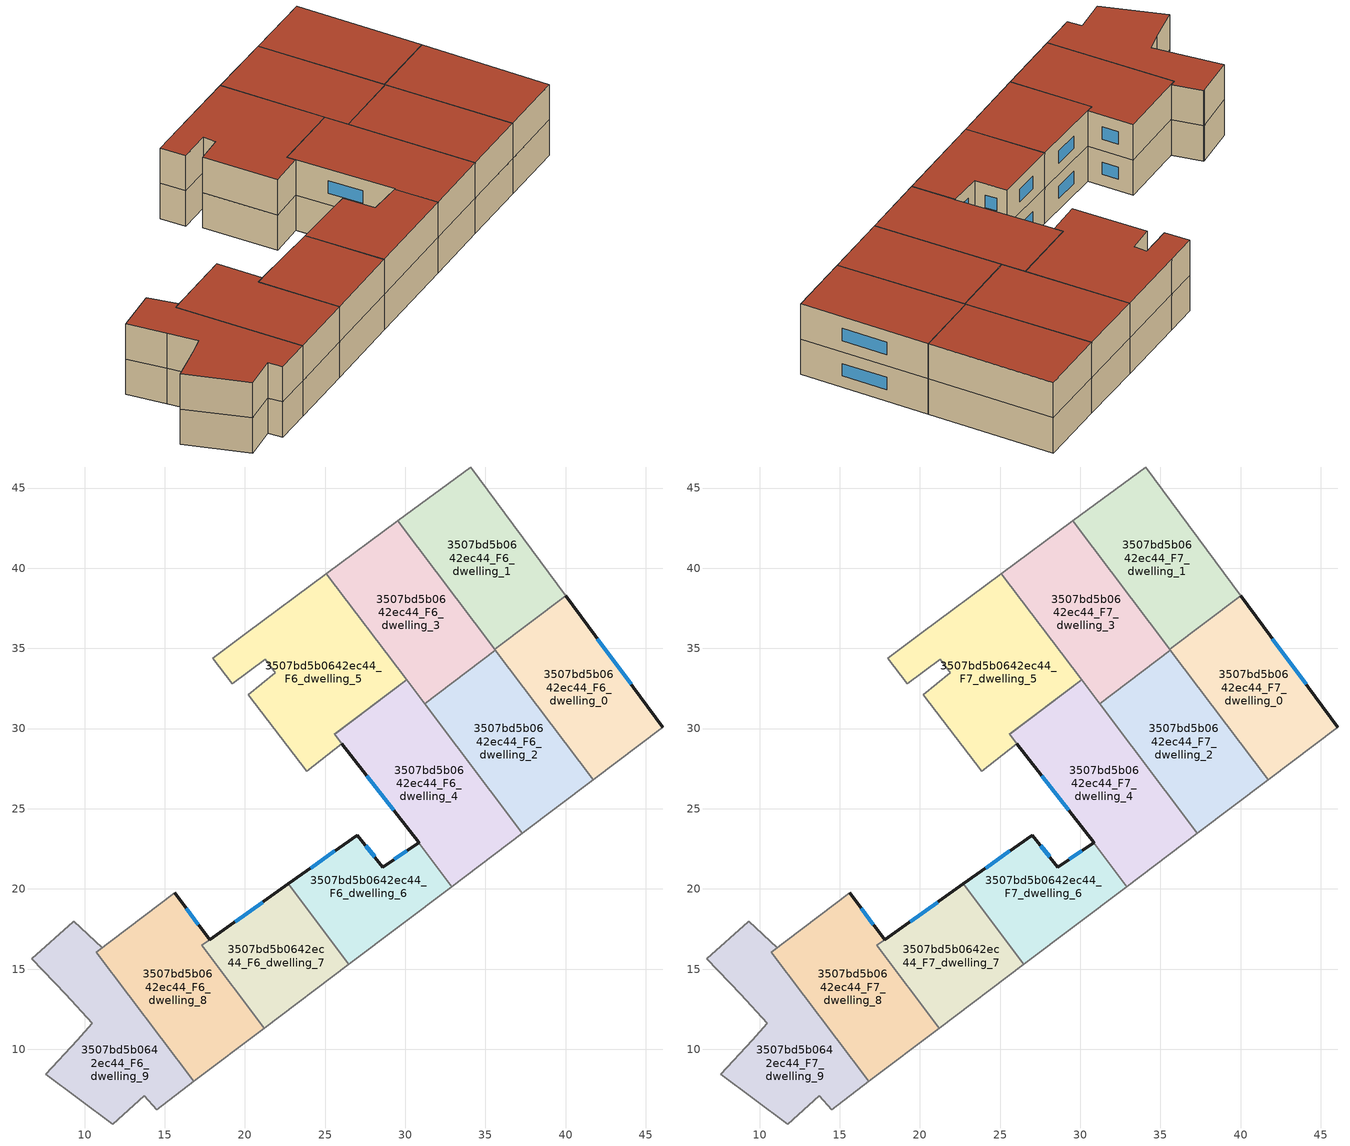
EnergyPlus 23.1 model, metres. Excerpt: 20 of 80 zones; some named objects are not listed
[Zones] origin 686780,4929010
3507bd5b0642ec44_F6_dwelling_0
 floor to 3507bd5b0642ec44_F5_dwelling_0 (EU_floor_Construction): 40,38.29 46.06,30.08 41.72,26.8 35.57,34.94 z18
 wall outside (EU_wall_Construction): 46.06,30.08 40,38.29 z18:21
 wall adiabatic (EU_wall_Construction): 41.72,26.8 46.06,30.08 z18:21
 wall to 3507bd5b0642ec44_F6_dwelling_1 (EU_wall_Construction): 40,38.29 35.57,34.94 z18:21
 wall to 3507bd5b0642ec44_F6_dwelling_2 (EU_wall_Construction): 35.62,34.88 41.72,26.8 z18:21
 wall to 3507bd5b0642ec44_F6_dwelling_3 (EU_wall_Construction): 35.57,34.94 35.62,34.88 z18:21
 window (EU_Window_Construction): 44.09,32.75 41.97,35.62 z18.98:20.02
3507bd5b0642ec44_F6_dwelling_1
 floor to 3507bd5b0642ec44_F5_dwelling_1 (EU_floor_Construction): 34.07,46.31 40,38.29 35.57,34.94 29.53,42.95 z18
 wall adiabatic (EU_wall_Construction): 40,38.29 34.07,46.31 29.53,42.95 35.57,34.94 z18:21
3507bd5b0642ec44_F6_dwelling_2
 floor to 3507bd5b0642ec44_F5_dwelling_2 (EU_floor_Construction): 35.62,34.88 41.72,26.8 37.3,23.47 31.2,31.55 z18
 wall adiabatic (EU_wall_Construction): 37.3,23.47 41.72,26.8 z18:21
 wall to 3507bd5b0642ec44_F6_dwelling_3 (EU_wall_Construction): 35.62,34.88 31.2,31.55 z18:21
 wall to 3507bd5b0642ec44_F6_dwelling_4 (EU_wall_Construction): 31.2,31.55 37.3,23.47 z18:21
3507bd5b0642ec44_F6_dwelling_3
 floor to 3507bd5b0642ec44_F5_dwelling_3 (EU_floor_Construction): 29.53,42.95 35.62,34.88 31.2,31.55 25.09,39.65 z18
 wall adiabatic (EU_wall_Construction): 35.57,34.94 29.53,42.95 25.09,39.65 30.08,33.03 z18:21
 wall to 3507bd5b0642ec44_F6_dwelling_4 (EU_wall_Construction): 30.08,33.03 31.2,31.55 z18:21
3507bd5b0642ec44_F6_dwelling_4
 floor to 3507bd5b0642ec44_F5_dwelling_4 (EU_floor_Construction): 30.08,33.03 37.3,23.47 32.9,20.14 30.83,22.88 30.85,22.9 25.59,29.64 z18
 wall outside (EU_wall_Construction): 26.04,29.06 30.85,22.9 30.83,22.88 z18:21
 wall adiabatic (EU_wall_Construction): 30.08,33.03 25.59,29.64 / 32.9,20.14 37.3,23.47 z18:21
 wall to 3507bd5b0642ec44_F6_dwelling_6 (EU_wall_Construction): 30.83,22.88 32.9,20.14 z18:21
 wall to 3507bd5b0642ec44_F6_dwelling_5 (EU_wall_Construction): 25.59,29.64 26.04,29.06 z18:21
 window (EU_Window_Construction): 27.6,27.06 29.29,24.91 z18.98:20.02
3507bd5b0642ec44_F6_dwelling_5
 floor to 3507bd5b0642ec44_F5_dwelling_5 (EU_floor_Construction): 25.09,39.65 30.08,33.03 25.58,29.63 26.03,29.06 23.84,27.35 20.22,32.1 21.89,33.47 21.28,34.32 19.22,32.79 17.99,34.38 20.11,35.96 z18
 wall adiabatic (EU_wall_Construction): 25.58,29.63 30.08,33.03 25.09,39.65 20.11,35.96 17.99,34.38 19.22,32.79 21.28,34.32 21.89,33.47 20.22,32.1 23.84,27.35 26.03,29.06 z18:21
3507bd5b0642ec44_F6_dwelling_6
 floor to 3507bd5b0642ec44_F5_dwelling_6 (EU_floor_Construction): 30.83,22.88 32.9,20.14 26.48,15.29 22.69,20.31 27,23.36 28.6,21.35 z18
 wall outside (EU_wall_Construction): 30.83,22.88 28.6,21.35 27,23.36 22.69,20.31 z18:21
 wall adiabatic (EU_wall_Construction): 26.48,15.29 32.9,20.14 z18:21
 wall to 3507bd5b0642ec44_F6_dwelling_7 (EU_wall_Construction): 22.69,20.31 26.48,15.29 z18:21
 window (EU_Window_Construction): 28.08,22.01 27.52,22.71 / 30.1,22.39 29.33,21.85 / 25.6,22.37 24.1,21.3 z18.98:20.02
3507bd5b0642ec44_F6_dwelling_7
 floor to 3507bd5b0642ec44_F5_dwelling_7 (EU_floor_Construction): 22.69,20.31 26.48,15.29 21.2,11.31 17.3,16.48 z18
 wall outside (EU_wall_Construction): 22.69,20.31 17.8,16.84 z18:21
 wall to 3507bd5b0642ec44_F6_dwelling_8 (EU_wall_Construction): 17.79,16.83 17.3,16.48 21.2,11.31 z18:21
 wall adiabatic (EU_wall_Construction): 21.2,11.31 26.48,15.29 z18:21
 window (EU_Window_Construction): 21.1,19.18 19.39,17.97 z18.98:20.02
3507bd5b0642ec44_F6_dwelling_8
 floor to 3507bd5b0642ec44_F5_dwelling_8 (EU_floor_Construction): 17.79,16.83 17.3,16.48 21.2,11.31 16.82,8 10.74,16.06 15.62,19.75 z18
 wall outside (EU_wall_Construction): 17.79,16.83 15.62,19.75 z18:21
 wall adiabatic (EU_wall_Construction): 16.82,8 21.2,11.31 / 15.62,19.75 10.74,16.06 z18:21
 wall to 3507bd5b0642ec44_F6_dwelling_9 (EU_wall_Construction): 10.74,16.06 16.82,8 z18:21
 window (EU_Window_Construction): 17.09,17.78 16.33,18.8 z18.98:20.02
3507bd5b0642ec44_F6_dwelling_9
 floor to 3507bd5b0642ec44_F5_dwelling_9 (EU_floor_Construction): 11.11,16.34 10.74,16.06 16.82,8 14.49,6.24 13.72,7.11 11.75,5.34 7.57,8.44 9.54,10.56 10.48,11.63 8.82,13.42 6.7,15.66 9.31,17.95 9.34,17.98 z18
 wall adiabatic (EU_wall_Construction): 10.74,16.06 11.11,16.34 9.34,17.98 9.31,17.95 6.7,15.66 8.82,13.42 10.48,11.63 9.54,10.56 7.57,8.44 11.75,5.34 13.72,7.11 14.49,6.24 16.82,8 z18:21
3507bd5b0642ec44_F7_dwelling_0
 floor to 3507bd5b0642ec44_F6_dwelling_0 (EU_floor_Construction): 40,38.29 46.06,30.08 41.72,26.8 35.57,34.94 z21
 wall outside (EU_wall_Construction): 46.06,30.08 40,38.29 z21:24
 wall adiabatic (EU_wall_Construction): 41.72,26.8 46.06,30.08 z21:24
 wall to 3507bd5b0642ec44_F7_dwelling_1 (EU_wall_Construction): 40,38.29 35.57,34.94 z21:24
 wall to 3507bd5b0642ec44_F7_dwelling_2 (EU_wall_Construction): 35.62,34.88 41.72,26.8 z21:24
 wall to 3507bd5b0642ec44_F7_dwelling_3 (EU_wall_Construction): 35.57,34.94 35.62,34.88 z21:24
 window (EU_Window_Construction): 44.09,32.75 41.97,35.62 z21.98:23.02
 roof outside (EU_roof_Construction): 46.06,30.08 40,38.29 35.57,34.94 41.72,26.8 z24
3507bd5b0642ec44_F7_dwelling_1
 floor to 3507bd5b0642ec44_F6_dwelling_1 (EU_floor_Construction): 34.07,46.31 40,38.29 35.57,34.94 29.53,42.95 z21
 wall adiabatic (EU_wall_Construction): 40,38.29 34.07,46.31 29.53,42.95 35.57,34.94 z21:24
 roof outside (EU_roof_Construction): 40,38.29 34.07,46.31 29.53,42.95 35.57,34.94 z24
3507bd5b0642ec44_F7_dwelling_2
 floor to 3507bd5b0642ec44_F6_dwelling_2 (EU_floor_Construction): 35.62,34.88 41.72,26.8 37.3,23.47 31.2,31.55 z21
 wall adiabatic (EU_wall_Construction): 37.3,23.47 41.72,26.8 z21:24
 wall to 3507bd5b0642ec44_F7_dwelling_3 (EU_wall_Construction): 35.62,34.88 31.2,31.55 z21:24
 wall to 3507bd5b0642ec44_F7_dwelling_4 (EU_wall_Construction): 31.2,31.55 37.3,23.47 z21:24
 roof outside (EU_roof_Construction): 41.72,26.8 35.62,34.88 31.2,31.55 37.3,23.47 z24
3507bd5b0642ec44_F7_dwelling_3
 floor to 3507bd5b0642ec44_F6_dwelling_3 (EU_floor_Construction): 29.53,42.95 35.62,34.88 31.2,31.55 25.09,39.65 z21
 wall adiabatic (EU_wall_Construction): 35.57,34.94 29.53,42.95 25.09,39.65 30.08,33.03 z21:24
 wall to 3507bd5b0642ec44_F7_dwelling_4 (EU_wall_Construction): 30.08,33.03 31.2,31.55 z21:24
 roof outside (EU_roof_Construction): 35.62,34.88 29.53,42.95 25.09,39.65 31.2,31.55 z24
3507bd5b0642ec44_F7_dwelling_4
 floor to 3507bd5b0642ec44_F6_dwelling_4 (EU_floor_Construction): 30.08,33.03 37.3,23.47 32.9,20.14 30.83,22.88 30.85,22.9 25.59,29.64 z21
 wall outside (EU_wall_Construction): 26.04,29.06 30.85,22.9 30.83,22.88 z21:24
 wall adiabatic (EU_wall_Construction): 30.08,33.03 25.59,29.64 / 32.9,20.14 37.3,23.47 z21:24
 wall to 3507bd5b0642ec44_F7_dwelling_6 (EU_wall_Construction): 30.83,22.88 32.9,20.14 z21:24
 wall to 3507bd5b0642ec44_F7_dwelling_5 (EU_wall_Construction): 25.59,29.64 26.04,29.06 z21:24
 window (EU_Window_Construction): 27.6,27.06 29.29,24.91 z21.98:23.02
 roof outside (EU_roof_Construction): 37.3,23.47 30.08,33.03 25.59,29.64 30.85,22.9 30.83,22.88 32.9,20.14 z24
3507bd5b0642ec44_F7_dwelling_5
 floor to 3507bd5b0642ec44_F6_dwelling_5 (EU_floor_Construction): 25.09,39.65 30.08,33.03 25.58,29.63 26.03,29.06 23.84,27.35 20.22,32.1 21.89,33.47 21.28,34.32 19.22,32.79 17.99,34.38 20.11,35.96 z21
 wall adiabatic (EU_wall_Construction): 25.58,29.63 30.08,33.03 25.09,39.65 20.11,35.96 17.99,34.38 19.22,32.79 21.28,34.32 21.89,33.47 20.22,32.1 23.84,27.35 26.03,29.06 z21:24
 roof outside (EU_roof_Construction): 26.03,29.06 25.58,29.63 30.08,33.03 25.09,39.65 20.11,35.96 17.99,34.38 19.22,32.79 21.28,34.32 21.89,33.47 20.22,32.1 23.84,27.35 z24
3507bd5b0642ec44_F7_dwelling_6
 floor to 3507bd5b0642ec44_F6_dwelling_6 (EU_floor_Construction): 30.83,22.88 32.9,20.14 26.48,15.29 22.69,20.31 27,23.36 28.6,21.35 z21
 wall outside (EU_wall_Construction): 30.83,22.88 28.6,21.35 27,23.36 22.69,20.31 z21:24
 wall adiabatic (EU_wall_Construction): 26.48,15.29 32.9,20.14 z21:24
 wall to 3507bd5b0642ec44_F7_dwelling_7 (EU_wall_Construction): 22.69,20.31 26.48,15.29 z21:24
 window (EU_Window_Construction): 28.08,22.01 27.52,22.71 / 30.1,22.39 29.33,21.85 / 25.6,22.37 24.1,21.3 z21.98:23.02
 roof outside (EU_roof_Construction): 32.9,20.14 30.83,22.88 28.6,21.35 27,23.36 22.69,20.31 26.48,15.29 z24
3507bd5b0642ec44_F7_dwelling_7
 floor to 3507bd5b0642ec44_F6_dwelling_7 (EU_floor_Construction): 22.69,20.31 26.48,15.29 21.2,11.31 17.3,16.48 z21
 wall outside (EU_wall_Construction): 22.69,20.31 17.8,16.84 z21:24
 wall to 3507bd5b0642ec44_F7_dwelling_8 (EU_wall_Construction): 17.79,16.83 17.3,16.48 21.2,11.31 z21:24
 wall adiabatic (EU_wall_Construction): 21.2,11.31 26.48,15.29 z21:24
 window (EU_Window_Construction): 21.1,19.18 19.39,17.97 z21.98:23.02
 roof outside (EU_roof_Construction): 26.48,15.29 22.69,20.31 17.3,16.48 21.2,11.31 z24
3507bd5b0642ec44_F7_dwelling_8
 floor to 3507bd5b0642ec44_F6_dwelling_8 (EU_floor_Construction): 17.79,16.83 17.3,16.48 21.2,11.31 16.82,8 10.74,16.06 15.62,19.75 z21
 wall outside (EU_wall_Construction): 17.79,16.83 15.62,19.75 z21:24
 wall adiabatic (EU_wall_Construction): 16.82,8 21.2,11.31 / 15.62,19.75 10.74,16.06 z21:24
 wall to 3507bd5b0642ec44_F7_dwelling_9 (EU_wall_Construction): 10.74,16.06 16.82,8 z21:24
 window (EU_Window_Construction): 17.09,17.78 16.33,18.8 z21.98:23.02
 roof outside (EU_roof_Construction): 21.2,11.31 17.3,16.48 17.79,16.83 15.62,19.75 10.74,16.06 16.82,8 z24
3507bd5b0642ec44_F7_dwelling_9
 floor to 3507bd5b0642ec44_F6_dwelling_9 (EU_floor_Construction): 11.11,16.34 10.74,16.06 16.82,8 14.49,6.24 13.72,7.11 11.75,5.34 7.57,8.44 9.54,10.56 10.48,11.63 8.82,13.42 6.7,15.66 9.31,17.95 9.34,17.98 z21
 wall adiabatic (EU_wall_Construction): 10.74,16.06 11.11,16.34 9.34,17.98 9.31,17.95 6.7,15.66 8.82,13.42 10.48,11.63 9.54,10.56 7.57,8.44 11.75,5.34 13.72,7.11 14.49,6.24 16.82,8 z21:24
 roof outside (EU_roof_Construction): 14.49,6.24 16.82,8 10.74,16.06 11.11,16.34 9.34,17.98 9.31,17.95 6.7,15.66 8.82,13.42 10.48,11.63 9.54,10.56 7.57,8.44 11.75,5.34 13.72,7.11 z24
[Building]
EU S2 Campaign: North Axis=0; Terrain=City; Solar Distribution=FullExterior
[Site:Location]
Bologna: Latitude=44.5; Longitude=11.25; Time Zone=1; Elevation=37
[SizingPeriod:WeatherFileDays]
AnnualSizingPeriod: Begin Month=1; Begin Day of Month=1; End Month=12; End Day of Month=31; Day of Week for Start Day=Monday; Use Weather File Daylight Saving Period=No; Use Weather File Rain and Snow Indicators=No
[MATERIAL]
EU_InternalMass_Material: Roughness=MediumRough; Thickness=0.1; Conductivity=1; Density=1800; Specific Heat=900; Thermal Absorptance=0.9; Solar Absorptance=0.7; Visible Absorptance=0.7
[MATERIAL:NOMASS] Roughness=MediumRough; Thermal Absorptance=0.9; Solar Absorptance=0.7; Visible Absorptance=0.7
Name | Thermal Resistance
EU_wall_NoMass | 0.905828
EU_roof_NoMass | 0.37593
EU_floor_NoMass | 0.67114
[WINDOWMATERIAL:SIMPLEGLAZINGSYSTEM]
EU_Window_SimpleGlazing: UFactor=4.52486; Solar Heat Gain Coefficient=0.85; Visible Transmittance=0.85
[CONSTRUCTION]
EU_wall_Construction: EU_wall_NoMass
EU_roof_Construction: EU_roof_NoMass
EU_floor_Construction: EU_floor_NoMass
EU_Window_Construction: EU_Window_SimpleGlazing
EU_InternalMass_Construction: EU_InternalMass_Material
[ZONE] Type=1; Multiplier=1; Ceiling Height=autocalculate; Floor Area=autocalculate; Part of Total Floor Area=Yes
Name | Volume
3507bd5b0642ec44_F6_dwelling_0; 3507bd5b0642ec44_F7_dwelling_0 | 168.078
3507bd5b0642ec44_F6_dwelling_1; 3507bd5b0642ec44_F7_dwelling_1 | 168.084
3507bd5b0642ec44_F6_dwelling_2; 3507bd5b0642ec44_F7_dwelling_2 | 168.075
3507bd5b0642ec44_F6_dwelling_3; 3507bd5b0642ec44_F7_dwelling_3 | 168.069
3507bd5b0642ec44_F6_dwelling_4; 3507bd5b0642ec44_F7_dwelling_4 | 199.48
3507bd5b0642ec44_F6_dwelling_5; 3507bd5b0642ec44_F7_dwelling_5 | 211.947
3507bd5b0642ec44_F6_dwelling_6; 3507bd5b0642ec44_F7_dwelling_6 | 127.467
3507bd5b0642ec44_F6_dwelling_7; 3507bd5b0642ec44_F7_dwelling_7 | 126.613
3507bd5b0642ec44_F6_dwelling_8; 3507bd5b0642ec44_F7_dwelling_8 | 173.014
3507bd5b0642ec44_F6_dwelling_9; 3507bd5b0642ec44_F7_dwelling_9 | 169.909
[INTERNALMASS] Construction=EU_InternalMass_Construction
Name | Zone or ZoneList | Surface Area
3507bd5b0642ec44_F6_dwelling_0_EU_InternalMass | 3507bd5b0642ec44_F6_dwelling_0 | 56.0274
3507bd5b0642ec44_F6_dwelling_1_EU_InternalMass | 3507bd5b0642ec44_F6_dwelling_1 | 56.0282
3507bd5b0642ec44_F6_dwelling_2_EU_InternalMass | 3507bd5b0642ec44_F6_dwelling_2 | 56.0257
3507bd5b0642ec44_F6_dwelling_3_EU_InternalMass | 3507bd5b0642ec44_F6_dwelling_3 | 56.022
3507bd5b0642ec44_F6_dwelling_4_EU_InternalMass | 3507bd5b0642ec44_F6_dwelling_4 | 66.5132
3507bd5b0642ec44_F6_dwelling_5_EU_InternalMass | 3507bd5b0642ec44_F6_dwelling_5 | 70.6484
3507bd5b0642ec44_F6_dwelling_6_EU_InternalMass | 3507bd5b0642ec44_F6_dwelling_6 | 42.488
3507bd5b0642ec44_F6_dwelling_7_EU_InternalMass | 3507bd5b0642ec44_F6_dwelling_7 | 42.204
3507bd5b0642ec44_F6_dwelling_8_EU_InternalMass | 3507bd5b0642ec44_F6_dwelling_8 | 57.673
3507bd5b0642ec44_F6_dwelling_9_EU_InternalMass | 3507bd5b0642ec44_F6_dwelling_9 | 56.6362
3507bd5b0642ec44_F7_dwelling_0_EU_InternalMass | 3507bd5b0642ec44_F7_dwelling_0 | 56.0274
3507bd5b0642ec44_F7_dwelling_1_EU_InternalMass | 3507bd5b0642ec44_F7_dwelling_1 | 56.0282
3507bd5b0642ec44_F7_dwelling_2_EU_InternalMass | 3507bd5b0642ec44_F7_dwelling_2 | 56.0257
3507bd5b0642ec44_F7_dwelling_3_EU_InternalMass | 3507bd5b0642ec44_F7_dwelling_3 | 56.022
3507bd5b0642ec44_F7_dwelling_4_EU_InternalMass | 3507bd5b0642ec44_F7_dwelling_4 | 66.5132
3507bd5b0642ec44_F7_dwelling_5_EU_InternalMass | 3507bd5b0642ec44_F7_dwelling_5 | 70.6484
3507bd5b0642ec44_F7_dwelling_6_EU_InternalMass | 3507bd5b0642ec44_F7_dwelling_6 | 42.488
3507bd5b0642ec44_F7_dwelling_7_EU_InternalMass | 3507bd5b0642ec44_F7_dwelling_7 | 42.204
3507bd5b0642ec44_F7_dwelling_8_EU_InternalMass | 3507bd5b0642ec44_F7_dwelling_8 | 57.673
3507bd5b0642ec44_F7_dwelling_9_EU_InternalMass | 3507bd5b0642ec44_F7_dwelling_9 | 56.6362
[OTHEREQUIPMENT] Fuel Type=Electricity; Design Level Calculation Method=Watts/Area; Power per Zone Floor Area=1; Fraction Latent=0; Fraction Radiant=0; Fraction Lost=0; Carbon Dioxide Generation Rate=0; EndUse Subcategory=EU_Step8_InternalGains
Name | Zone or ZoneList or Space or SpaceList | Schedule
EU_Step8_InternalGain_3507bd5b0642ec44_F6_dwelling_0_f000 | 3507bd5b0642ec44_F6_dwelling_0 | EU_Step8_GainSchedule_3507bd5b0642ec44_F6_dwelling_0_f000
EU_Step8_InternalGain_3507bd5b0642ec44_F6_dwelling_1_f000 | 3507bd5b0642ec44_F6_dwelling_1 | EU_Step8_GainSchedule_3507bd5b0642ec44_F6_dwelling_1_f000
EU_Step8_InternalGain_3507bd5b0642ec44_F6_dwelling_2_f000 | 3507bd5b0642ec44_F6_dwelling_2 | EU_Step8_GainSchedule_3507bd5b0642ec44_F6_dwelling_2_f000
EU_Step8_InternalGain_3507bd5b0642ec44_F6_dwelling_3_f000 | 3507bd5b0642ec44_F6_dwelling_3 | EU_Step8_GainSchedule_3507bd5b0642ec44_F6_dwelling_3_f000
EU_Step8_InternalGain_3507bd5b0642ec44_F6_dwelling_4_f000 | 3507bd5b0642ec44_F6_dwelling_4 | EU_Step8_GainSchedule_3507bd5b0642ec44_F6_dwelling_4_f000
EU_Step8_InternalGain_3507bd5b0642ec44_F6_dwelling_5_f000 | 3507bd5b0642ec44_F6_dwelling_5 | EU_Step8_GainSchedule_3507bd5b0642ec44_F6_dwelling_5_f000
EU_Step8_InternalGain_3507bd5b0642ec44_F6_dwelling_6_f000 | 3507bd5b0642ec44_F6_dwelling_6 | EU_Step8_GainSchedule_3507bd5b0642ec44_F6_dwelling_6_f000
EU_Step8_InternalGain_3507bd5b0642ec44_F6_dwelling_7_f000 | 3507bd5b0642ec44_F6_dwelling_7 | EU_Step8_GainSchedule_3507bd5b0642ec44_F6_dwelling_7_f000
EU_Step8_InternalGain_3507bd5b0642ec44_F6_dwelling_8_f000 | 3507bd5b0642ec44_F6_dwelling_8 | EU_Step8_GainSchedule_3507bd5b0642ec44_F6_dwelling_8_f000
EU_Step8_InternalGain_3507bd5b0642ec44_F6_dwelling_9_f000 | 3507bd5b0642ec44_F6_dwelling_9 | EU_Step8_GainSchedule_3507bd5b0642ec44_F6_dwelling_9_f000
EU_Step8_InternalGain_3507bd5b0642ec44_F7_dwelling_0_f000 | 3507bd5b0642ec44_F7_dwelling_0 | EU_Step8_GainSchedule_3507bd5b0642ec44_F7_dwelling_0_f000
EU_Step8_InternalGain_3507bd5b0642ec44_F7_dwelling_1_f000 | 3507bd5b0642ec44_F7_dwelling_1 | EU_Step8_GainSchedule_3507bd5b0642ec44_F7_dwelling_1_f000
EU_Step8_InternalGain_3507bd5b0642ec44_F7_dwelling_2_f000 | 3507bd5b0642ec44_F7_dwelling_2 | EU_Step8_GainSchedule_3507bd5b0642ec44_F7_dwelling_2_f000
EU_Step8_InternalGain_3507bd5b0642ec44_F7_dwelling_3_f000 | 3507bd5b0642ec44_F7_dwelling_3 | EU_Step8_GainSchedule_3507bd5b0642ec44_F7_dwelling_3_f000
EU_Step8_InternalGain_3507bd5b0642ec44_F7_dwelling_4_f000 | 3507bd5b0642ec44_F7_dwelling_4 | EU_Step8_GainSchedule_3507bd5b0642ec44_F7_dwelling_4_f000
EU_Step8_InternalGain_3507bd5b0642ec44_F7_dwelling_5_f000 | 3507bd5b0642ec44_F7_dwelling_5 | EU_Step8_GainSchedule_3507bd5b0642ec44_F7_dwelling_5_f000
EU_Step8_InternalGain_3507bd5b0642ec44_F7_dwelling_6_f000 | 3507bd5b0642ec44_F7_dwelling_6 | EU_Step8_GainSchedule_3507bd5b0642ec44_F7_dwelling_6_f000
EU_Step8_InternalGain_3507bd5b0642ec44_F7_dwelling_7_f000 | 3507bd5b0642ec44_F7_dwelling_7 | EU_Step8_GainSchedule_3507bd5b0642ec44_F7_dwelling_7_f000
EU_Step8_InternalGain_3507bd5b0642ec44_F7_dwelling_8_f000 | 3507bd5b0642ec44_F7_dwelling_8 | EU_Step8_GainSchedule_3507bd5b0642ec44_F7_dwelling_8_f000
EU_Step8_InternalGain_3507bd5b0642ec44_F7_dwelling_9_f000 | 3507bd5b0642ec44_F7_dwelling_9 | EU_Step8_GainSchedule_3507bd5b0642ec44_F7_dwelling_9_f000
[ZONEVENTILATION:DESIGNFLOWRATE] Schedule=EU_AlwaysOn; Design Flow Rate Calculation Method=AirChanges/Hour; Air Changes per Hour=0.73129; Ventilation Type=Natural; Fan Pressure Rise=0; Fan Total Efficiency=1; Constant Term Coefficient=1; Temperature Term Coefficient=0; Velocity Term Coefficient=0; Velocity Squared Term Coefficient=0; Minimum Indoor Temperature=-100; Maximum Indoor Temperature=100; Delta Temperature=-100; Minimum Outdoor Temperature=-100; Maximum Outdoor Temperature=100; Maximum Wind Speed=40
Name | Zone or ZoneList or Space or SpaceList
EU_ConstantAir_3507bd5b0642ec44_F6_dwelling_0 | 3507bd5b0642ec44_F6_dwelling_0
EU_ConstantAir_3507bd5b0642ec44_F6_dwelling_1 | 3507bd5b0642ec44_F6_dwelling_1
EU_ConstantAir_3507bd5b0642ec44_F6_dwelling_2 | 3507bd5b0642ec44_F6_dwelling_2
EU_ConstantAir_3507bd5b0642ec44_F6_dwelling_3 | 3507bd5b0642ec44_F6_dwelling_3
EU_ConstantAir_3507bd5b0642ec44_F6_dwelling_4 | 3507bd5b0642ec44_F6_dwelling_4
EU_ConstantAir_3507bd5b0642ec44_F6_dwelling_5 | 3507bd5b0642ec44_F6_dwelling_5
EU_ConstantAir_3507bd5b0642ec44_F6_dwelling_6 | 3507bd5b0642ec44_F6_dwelling_6
EU_ConstantAir_3507bd5b0642ec44_F6_dwelling_7 | 3507bd5b0642ec44_F6_dwelling_7
EU_ConstantAir_3507bd5b0642ec44_F6_dwelling_8 | 3507bd5b0642ec44_F6_dwelling_8
EU_ConstantAir_3507bd5b0642ec44_F6_dwelling_9 | 3507bd5b0642ec44_F6_dwelling_9
EU_ConstantAir_3507bd5b0642ec44_F7_dwelling_0 | 3507bd5b0642ec44_F7_dwelling_0
EU_ConstantAir_3507bd5b0642ec44_F7_dwelling_1 | 3507bd5b0642ec44_F7_dwelling_1
EU_ConstantAir_3507bd5b0642ec44_F7_dwelling_2 | 3507bd5b0642ec44_F7_dwelling_2
EU_ConstantAir_3507bd5b0642ec44_F7_dwelling_3 | 3507bd5b0642ec44_F7_dwelling_3
EU_ConstantAir_3507bd5b0642ec44_F7_dwelling_4 | 3507bd5b0642ec44_F7_dwelling_4
EU_ConstantAir_3507bd5b0642ec44_F7_dwelling_5 | 3507bd5b0642ec44_F7_dwelling_5
EU_ConstantAir_3507bd5b0642ec44_F7_dwelling_6 | 3507bd5b0642ec44_F7_dwelling_6
EU_ConstantAir_3507bd5b0642ec44_F7_dwelling_7 | 3507bd5b0642ec44_F7_dwelling_7
EU_ConstantAir_3507bd5b0642ec44_F7_dwelling_8 | 3507bd5b0642ec44_F7_dwelling_8
EU_ConstantAir_3507bd5b0642ec44_F7_dwelling_9 | 3507bd5b0642ec44_F7_dwelling_9
[HVACTEMPLATE:ZONE:IDEALLOADSAIRSYSTEM] System Availability Schedule=EU_AlwaysOn; Maximum Heating Supply Air Temperature=50; Minimum Cooling Supply Air Temperature=13; Maximum Heating Supply Air Humidity Ratio=0.0156; Minimum Cooling Supply Air Humidity Ratio=0.0077; Heating Limit=NoLimit; Cooling Limit=NoLimit; Heating Availability Schedule=EU_AlwaysOn; Cooling Availability Schedule=EU_CoolingOff; Dehumidification Control Type=ConstantSensibleHeatRatio; Cooling Sensible Heat Ratio=0.7; Dehumidification Setpoint=60; Humidification Control Type=None; Humidification Setpoint=30; Outdoor Air Method=None; Outdoor Air Flow Rate per Person=0.00944; Outdoor Air Flow Rate per Zone Floor Area=0; Outdoor Air Flow Rate per Zone=0; Demand Controlled Ventilation Type=None; Outdoor Air Economizer Type=NoEconomizer; Heat Recovery Type=None; Sensible Heat Recovery Effectiveness=0.7; Latent Heat Recovery Effectiveness=0.65
Name | Template Thermostat
3507bd5b0642ec44_F6_dwelling_0 | EU_HeatOnly_3507bd5b0642ec44_F6_dwelling_0
3507bd5b0642ec44_F6_dwelling_1 | EU_HeatOnly_3507bd5b0642ec44_F6_dwelling_1
3507bd5b0642ec44_F6_dwelling_2 | EU_HeatOnly_3507bd5b0642ec44_F6_dwelling_2
3507bd5b0642ec44_F6_dwelling_3 | EU_HeatOnly_3507bd5b0642ec44_F6_dwelling_3
3507bd5b0642ec44_F6_dwelling_4 | EU_HeatOnly_3507bd5b0642ec44_F6_dwelling_4
3507bd5b0642ec44_F6_dwelling_5 | EU_HeatOnly_3507bd5b0642ec44_F6_dwelling_5
3507bd5b0642ec44_F6_dwelling_6 | EU_HeatOnly_3507bd5b0642ec44_F6_dwelling_6
3507bd5b0642ec44_F6_dwelling_7 | EU_HeatOnly_3507bd5b0642ec44_F6_dwelling_7
3507bd5b0642ec44_F6_dwelling_8 | EU_HeatOnly_3507bd5b0642ec44_F6_dwelling_8
3507bd5b0642ec44_F6_dwelling_9 | EU_HeatOnly_3507bd5b0642ec44_F6_dwelling_9
3507bd5b0642ec44_F7_dwelling_0 | EU_HeatOnly_3507bd5b0642ec44_F7_dwelling_0
3507bd5b0642ec44_F7_dwelling_1 | EU_HeatOnly_3507bd5b0642ec44_F7_dwelling_1
3507bd5b0642ec44_F7_dwelling_2 | EU_HeatOnly_3507bd5b0642ec44_F7_dwelling_2
3507bd5b0642ec44_F7_dwelling_3 | EU_HeatOnly_3507bd5b0642ec44_F7_dwelling_3
3507bd5b0642ec44_F7_dwelling_4 | EU_HeatOnly_3507bd5b0642ec44_F7_dwelling_4
3507bd5b0642ec44_F7_dwelling_5 | EU_HeatOnly_3507bd5b0642ec44_F7_dwelling_5
3507bd5b0642ec44_F7_dwelling_6 | EU_HeatOnly_3507bd5b0642ec44_F7_dwelling_6
3507bd5b0642ec44_F7_dwelling_7 | EU_HeatOnly_3507bd5b0642ec44_F7_dwelling_7
3507bd5b0642ec44_F7_dwelling_8 | EU_HeatOnly_3507bd5b0642ec44_F7_dwelling_8
3507bd5b0642ec44_F7_dwelling_9 | EU_HeatOnly_3507bd5b0642ec44_F7_dwelling_9
[SIZING:ZONE] Zone Cooling Design Supply Air Temperature Input Method=SupplyAirTemperature; Zone Cooling Design Supply Air Temperature=13; Zone Heating Design Supply Air Temperature Input Method=SupplyAirTemperature; Zone Heating Design Supply Air Temperature=50; Zone Cooling Design Supply Air Humidity Ratio=0.008; Zone Heating Design Supply Air Humidity Ratio=0.008; Cooling Design Air Flow Method=DesignDay; Cooling Design Air Flow Rate=0; Cooling Minimum Air Flow per Zone Floor Area=0.000762; Cooling Minimum Air Flow=0; Cooling Minimum Air Flow Fraction=0.2; Heating Design Air Flow Method=DesignDay; Heating Design Air Flow Rate=0; Heating Maximum Air Flow per Zone Floor Area=0.002032; Heating Maximum Air Flow=0.141576; Heating Maximum Air Flow Fraction=0.3; Account for Dedicated Outdoor Air System=No; Dedicated Outdoor Air System Control Strategy=NeutralSupplyAir; Dedicated Outdoor Air Low Setpoint Temperature for Design=autosize; Dedicated Outdoor Air High Setpoint Temperature for Design=autosize; Zone Load Sizing Method=Sensible Load Only No Latent Load; Zone Latent Cooling Design Supply Air Humidity Ratio Input Method=HumidityRatioDifference; Zone Cooling Design Supply Air Humidity Ratio Difference=0.005; Zone Latent Heating Design Supply Air Humidity Ratio Input Method=HumidityRatioDifference; Zone Humidification Design Supply Air Humidity Ratio Difference=0.005
3507bd5b0642ec44_F6_dwelling_0; 3507bd5b0642ec44_F6_dwelling_1; 3507bd5b0642ec44_F6_dwelling_2; 3507bd5b0642ec44_F6_dwelling_3; 3507bd5b0642ec44_F6_dwelling_4; 3507bd5b0642ec44_F6_dwelling_5; 3507bd5b0642ec44_F6_dwelling_6; 3507bd5b0642ec44_F6_dwelling_7; 3507bd5b0642ec44_F6_dwelling_8; 3507bd5b0642ec44_F6_dwelling_9; 3507bd5b0642ec44_F7_dwelling_0; 3507bd5b0642ec44_F7_dwelling_1; 3507bd5b0642ec44_F7_dwelling_2; 3507bd5b0642ec44_F7_dwelling_3; 3507bd5b0642ec44_F7_dwelling_4; 3507bd5b0642ec44_F7_dwelling_5; 3507bd5b0642ec44_F7_dwelling_6; 3507bd5b0642ec44_F7_dwelling_7; 3507bd5b0642ec44_F7_dwelling_8; 3507bd5b0642ec44_F7_dwelling_9
[SCHEDULE:CONSTANT]
Name | Hourly Value
EU_AlwaysOn | 1
EU_CoolingOff | 0
[SCHEDULE:FILE] Column Number=1; Rows to Skip at Top=0; Number of Hours of Data=8760; Column Separator=Comma; Interpolate to Timestep=No; Minutes per Item=60; Adjust Schedule for Daylight Savings=Yes
Name | File
EU_Step8_GainSchedule_3507bd5b0642ec44_F6_dwelling_0_f000 | ../../schedules/3507bd5b0642ec44/3507bd5b0642ec44_F6_dwelling_0_f000_gain.csv
EU_Step8_GainSchedule_3507bd5b0642ec44_F6_dwelling_1_f000 | ../../schedules/3507bd5b0642ec44/3507bd5b0642ec44_F6_dwelling_1_f000_gain.csv
EU_Step8_GainSchedule_3507bd5b0642ec44_F6_dwelling_2_f000 | ../../schedules/3507bd5b0642ec44/3507bd5b0642ec44_F6_dwelling_2_f000_gain.csv
EU_Step8_GainSchedule_3507bd5b0642ec44_F6_dwelling_3_f000 | ../../schedules/3507bd5b0642ec44/3507bd5b0642ec44_F6_dwelling_3_f000_gain.csv
EU_Step8_GainSchedule_3507bd5b0642ec44_F6_dwelling_4_f000 | ../../schedules/3507bd5b0642ec44/3507bd5b0642ec44_F6_dwelling_4_f000_gain.csv
EU_Step8_GainSchedule_3507bd5b0642ec44_F6_dwelling_5_f000 | ../../schedules/3507bd5b0642ec44/3507bd5b0642ec44_F6_dwelling_5_f000_gain.csv
EU_Step8_GainSchedule_3507bd5b0642ec44_F6_dwelling_6_f000 | ../../schedules/3507bd5b0642ec44/3507bd5b0642ec44_F6_dwelling_6_f000_gain.csv
EU_Step8_GainSchedule_3507bd5b0642ec44_F6_dwelling_7_f000 | ../../schedules/3507bd5b0642ec44/3507bd5b0642ec44_F6_dwelling_7_f000_gain.csv
EU_Step8_GainSchedule_3507bd5b0642ec44_F6_dwelling_8_f000 | ../../schedules/3507bd5b0642ec44/3507bd5b0642ec44_F6_dwelling_8_f000_gain.csv
EU_Step8_GainSchedule_3507bd5b0642ec44_F6_dwelling_9_f000 | ../../schedules/3507bd5b0642ec44/3507bd5b0642ec44_F6_dwelling_9_f000_gain.csv
EU_Step8_GainSchedule_3507bd5b0642ec44_F7_dwelling_0_f000 | ../../schedules/3507bd5b0642ec44/3507bd5b0642ec44_F7_dwelling_0_f000_gain.csv
EU_Step8_GainSchedule_3507bd5b0642ec44_F7_dwelling_1_f000 | ../../schedules/3507bd5b0642ec44/3507bd5b0642ec44_F7_dwelling_1_f000_gain.csv
EU_Step8_GainSchedule_3507bd5b0642ec44_F7_dwelling_2_f000 | ../../schedules/3507bd5b0642ec44/3507bd5b0642ec44_F7_dwelling_2_f000_gain.csv
EU_Step8_GainSchedule_3507bd5b0642ec44_F7_dwelling_3_f000 | ../../schedules/3507bd5b0642ec44/3507bd5b0642ec44_F7_dwelling_3_f000_gain.csv
EU_Step8_GainSchedule_3507bd5b0642ec44_F7_dwelling_4_f000 | ../../schedules/3507bd5b0642ec44/3507bd5b0642ec44_F7_dwelling_4_f000_gain.csv
EU_Step8_GainSchedule_3507bd5b0642ec44_F7_dwelling_5_f000 | ../../schedules/3507bd5b0642ec44/3507bd5b0642ec44_F7_dwelling_5_f000_gain.csv
EU_Step8_GainSchedule_3507bd5b0642ec44_F7_dwelling_6_f000 | ../../schedules/3507bd5b0642ec44/3507bd5b0642ec44_F7_dwelling_6_f000_gain.csv
EU_Step8_GainSchedule_3507bd5b0642ec44_F7_dwelling_7_f000 | ../../schedules/3507bd5b0642ec44/3507bd5b0642ec44_F7_dwelling_7_f000_gain.csv
EU_Step8_GainSchedule_3507bd5b0642ec44_F7_dwelling_8_f000 | ../../schedules/3507bd5b0642ec44/3507bd5b0642ec44_F7_dwelling_8_f000_gain.csv
EU_Step8_GainSchedule_3507bd5b0642ec44_F7_dwelling_9_f000 | ../../schedules/3507bd5b0642ec44/3507bd5b0642ec44_F7_dwelling_9_f000_gain.csv
